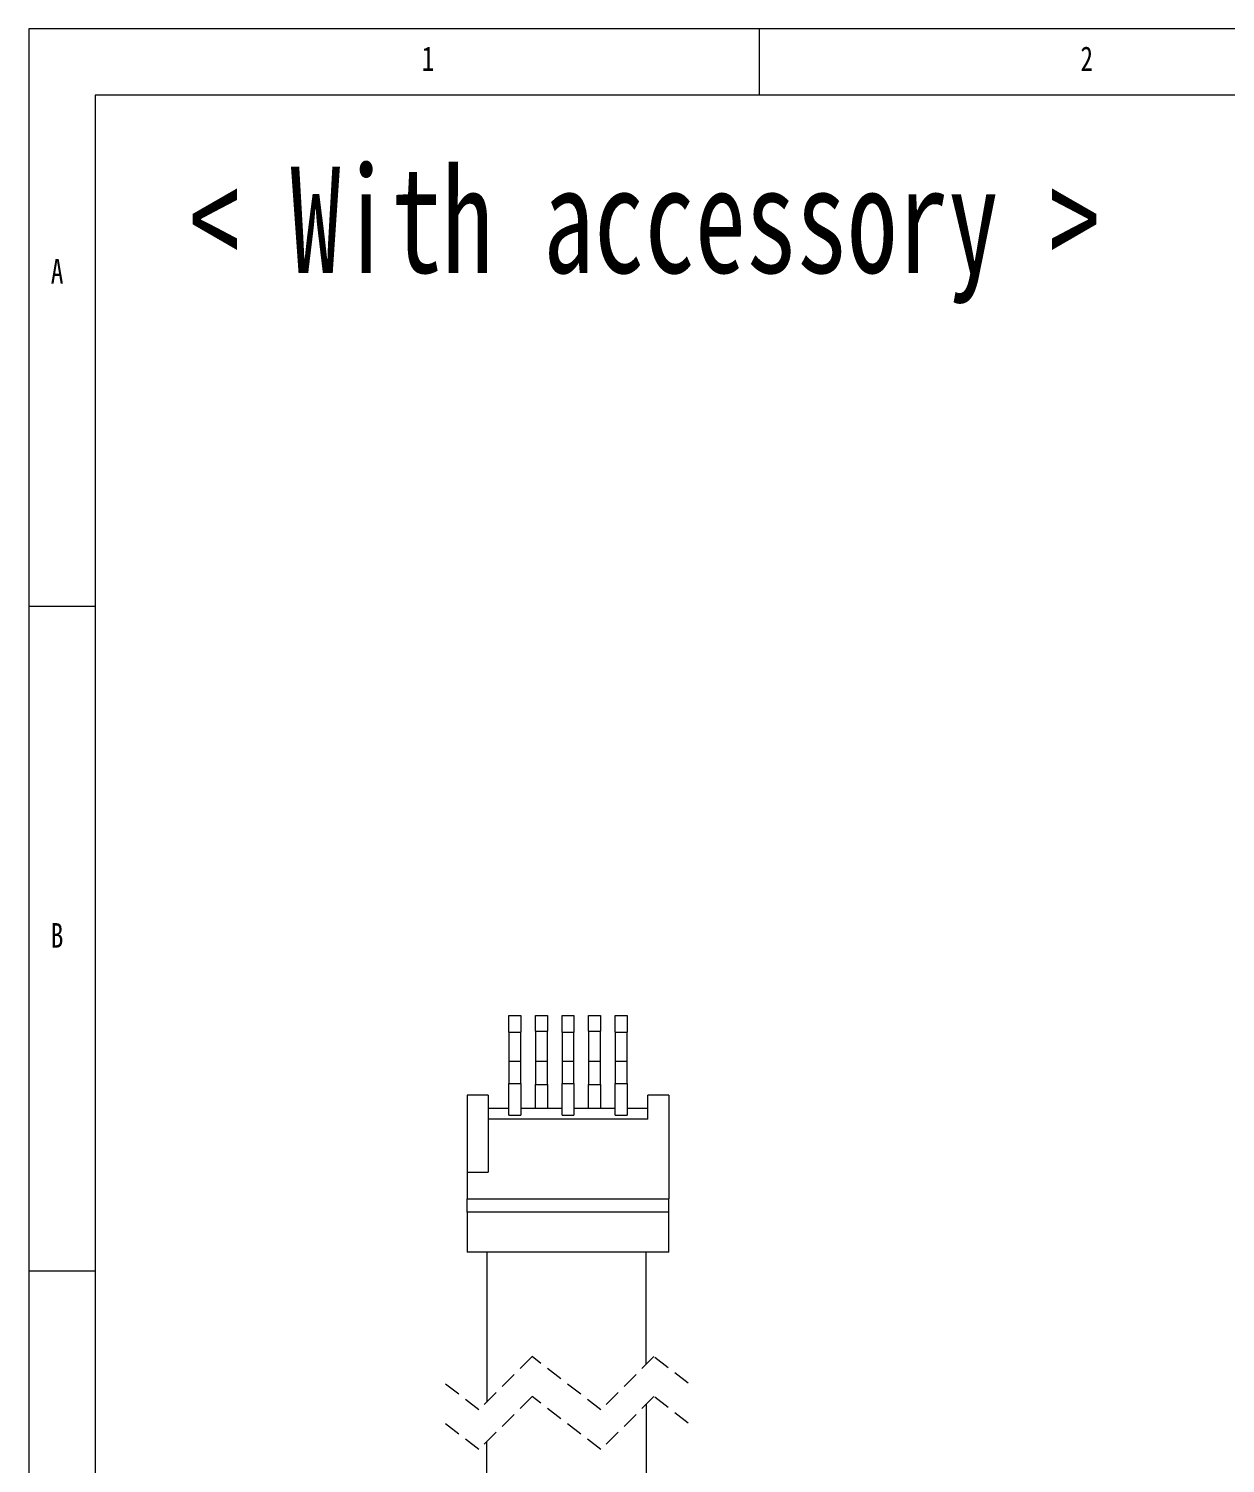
# Paper-space layout '시트4_ENG_with accessory' of a CAD drawing. Header units: millimetres. Extents: x 5 to 415, y 5 to 292.
# Drawn here: x 5 to 95.1, y 184 to 292 of the extents above; entities that cross this region are included whole.
import ezdxf

# ---------------------------------------------------------------- set-up
doc = ezdxf.new("R2010")
doc.units = ezdxf.units.MM
doc.linetypes.add('CENTERX2', pattern=[20.32, 12.7, -2.54, 2.54, -2.54])
doc.linetypes.add('HIDDEN', pattern=[1.905, 1.27, -0.635])
doc.layers.add('CENTER_LINE', color=7, linetype='CENTERX2')
doc.styles.add('SLDTEXTSTYLE0', font='TXT', dxfattribs={"width": 0.7})
doc.styles.add('SLDTEXTSTYLE1', font='TXT', dxfattribs={"width": 0.75})

psp = doc.layouts.new('시트4_ENG_with accessory')

# ---------------------------------------------------------------- linework, layer by layer
at = {"color": 7, "linetype": 'Continuous', "lineweight": 18}
for p, q in [((415, 292), (5, 292)), ((5, 292), (5, 5)), ((60, 287), (60, 292)), ((410.25, 287), (10, 287)), ((10, 287), (10, 10)), ((10, 248.5), (5, 248.5)), ((41.144, 216.458), (41.144, 217.704)), ((41.144, 217.704), (42.044, 217.704)), ((42.044, 217.704), (42.044, 216.458)), ((43.144, 217.704), (44.044, 217.704)), ((43.144, 216.525), (43.144, 217.704)), ((44.044, 217.704), (44.044, 216.525)), ((45.144, 216.458), (45.144, 217.704)), ((45.144, 217.704), (46.044, 217.704)), ((46.044, 217.704), (46.044, 216.458)), ((47.144, 217.704), (48.044, 217.704)), ((47.144, 216.525), (47.144, 217.704)), ((48.044, 217.704), (48.044, 216.525)), ((49.144, 216.458), (49.144, 217.704)), ((49.144, 217.704), (50.044, 217.704)), ((50.044, 217.704), (50.044, 216.458)), ((41.144, 216.458), (42.044, 216.458)), ((41.144, 216.458), (41.144, 214.282)), ((42.044, 214.282), (42.044, 216.458)), ((43.144, 216.525), (44.044, 216.525)), ((43.144, 216.525), (43.144, 214.264)), ((44.044, 214.264), (44.044, 216.525)), ((45.144, 216.458), (46.044, 216.458)), ((45.144, 216.458), (45.144, 214.282)), ((46.044, 214.282), (46.044, 216.458)), ((47.144, 216.525), (48.044, 216.525)), ((47.144, 216.525), (47.144, 214.264)), ((48.044, 214.264), (48.044, 216.525)), ((49.144, 216.458), (50.044, 216.458)), ((49.144, 216.458), (49.144, 214.282)), ((50.044, 214.282), (50.044, 216.458)), ((41.144, 214.282), (42.044, 214.282)), ((41.144, 214.282), (41.144, 212.59)), ((42.044, 212.59), (42.044, 214.282)), ((43.144, 214.264), (44.044, 214.264)), ((43.144, 214.264), (43.144, 212.505)), ((44.044, 212.505), (44.044, 214.264)), ((45.144, 214.282), (46.044, 214.282)), ((45.144, 214.282), (45.144, 212.59)), ((46.044, 212.59), (46.044, 214.282)), ((47.144, 214.264), (48.044, 214.264)), ((47.144, 214.264), (47.144, 212.505)), ((48.044, 212.505), (48.044, 214.264)), ((49.144, 214.282), (50.044, 214.282)), ((49.144, 214.282), (49.144, 212.59)), ((50.044, 212.59), (50.044, 214.282)), ((39.594, 211.704), (37.994, 211.704)), ((37.994, 211.704), (37.994, 205.904)), ((39.594, 211.704), (39.594, 209.904)), ((41.144, 212.59), (42.044, 212.59)), ((41.144, 210.204), (41.144, 212.59)), ((42.044, 212.59), (42.044, 210.204)), ((43.144, 212.505), (44.044, 212.505)), ((43.144, 210.704), (43.144, 212.505)), ((44.044, 212.505), (44.044, 210.704)), ((45.144, 212.59), (46.044, 212.59)), ((45.144, 210.204), (45.144, 212.59)), ((46.044, 212.59), (46.044, 210.204)), ((47.144, 212.505), (48.044, 212.505)), ((47.144, 210.704), (47.144, 212.505)), ((48.044, 212.505), (48.044, 210.704)), ((49.144, 212.59), (50.044, 212.59)), ((49.144, 210.204), (49.144, 212.59)), ((50.044, 212.59), (50.044, 210.204)), ((51.594, 209.904), (51.594, 211.704)), ((53.194, 211.704), (51.594, 211.704)), ((53.194, 211.704), (53.194, 203.904)), ((41.144, 210.704), (39.594, 210.704)), ((45.144, 210.704), (42.044, 210.704)), ((49.144, 210.704), (46.044, 210.704)), ((51.594, 210.704), (50.044, 210.704)), ((51.594, 209.904), (39.594, 209.904)), ((39.594, 209.904), (39.594, 205.904)), ((41.144, 210.204), (42.044, 210.204)), ((45.144, 210.204), (46.044, 210.204)), ((49.144, 210.204), (50.044, 210.204)), ((37.994, 205.904), (37.994, 203.904)), ((37.994, 205.904), (39.594, 205.904)), ((37.994, 203.904), (53.194, 203.904)), ((37.994, 202.904), (37.994, 203.904)), ((53.194, 202.904), (53.194, 203.904)), ((53.194, 202.904), (37.994, 202.904)), ((37.994, 202.904), (37.994, 199.904)), ((53.194, 199.904), (53.194, 202.904)), ((53.194, 199.904), (37.994, 199.904)), ((39.474, 199.904), (39.474, 188.613)), ((51.474, 191.438), (51.474, 199.904)), ((5, 198.5), (10, 198.5)), ((51.474, 188.438), (51.474, 155.917)), ((39.474, 155.917), (39.474, 185.613))]:
    psp.add_line(p, q, dxfattribs=at)
at = {"color": 7, "linetype": 'HIDDEN', "lineweight": 18}
for p, q in [((42.886, 192.026), (38.886, 188.026)), ((48.061, 188.026), (42.886, 192.026)), ((52.061, 192.026), (48.061, 188.026)), ((54.649, 190.026), (52.061, 192.026)), ((38.886, 188.026), (36.299, 190.026)), ((42.886, 189.026), (38.886, 185.026)), ((48.061, 185.026), (42.886, 189.026)), ((52.061, 189.026), (48.061, 185.026)), ((54.649, 187.026), (52.061, 189.026)), ((38.886, 185.026), (36.299, 187.026))]:
    psp.add_line(p, q, dxfattribs=at)

# ---------------------------------------------------------------- texts
at = {"color": 7, "linetype": 'Continuous', "lineweight": 0, "char_height": 1.852, "attachment_point": 1, "style": 'SLDTEXTSTYLE1'}
for s, insert in [('1', (34.583, 290.668)), ('2', (84.167, 290.668)), ('A', (6.667, 274.668)), ('B', (6.667, 224.668))]:
    psp.add_mtext(s, dxfattribs=dict(at, insert=insert))
at = {"layer": 'CENTER_LINE', "insert": (17.068, 281.62), "char_height": 8, "attachment_point": 1, "style": 'SLDTEXTSTYLE0'}
psp.add_mtext('< With accessory >', dxfattribs=at)

doc.saveas('drawing.dxf')
